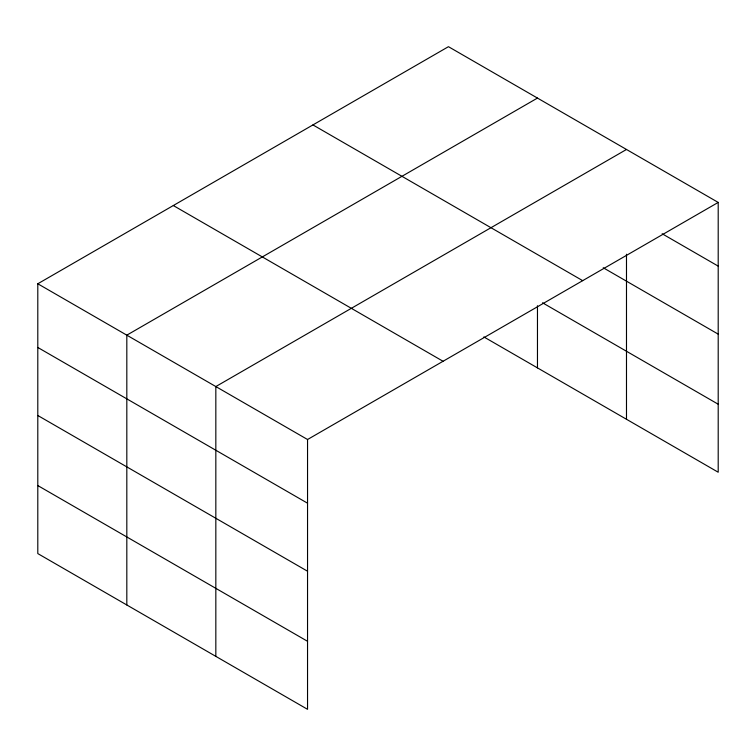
<?xml version="1.0" encoding="UTF-8"?>
<svg xmlns="http://www.w3.org/2000/svg" width="756" height="756" viewBox="0 0 756 756"><rect width="100%" height="100%" fill="white"/><g stroke="black" fill="none" stroke-linecap="round" stroke-linejoin="round"><path stroke-width="1.13" d="M718.2 202.419L448.45 46.683L37.8 283.774L37.8 553.581L307.541 709.317L307.55 439.51L718.2 202.419L718.2 472.226L483.859 336.93M626.488 254.214L626.488 419.278M537.469 98.072L126.819 335.163L126.819 604.97M626.488 149.471L215.829 386.562L215.829 656.369M662.152 233.755L718.2 266.121M603.222 267.747L718.2 334.133M312.937 124.92L582.687 280.656M542.524 302.787L718.2 404.214M173.313 205.537L443.063 361.274M37.8 283.774L307.55 439.51M37.8 347.467L307.55 503.203M37.8 415.488L307.541 571.224M37.8 485.56L307.541 641.296M537.469 305.736L537.469 367.888"/></g></svg>
